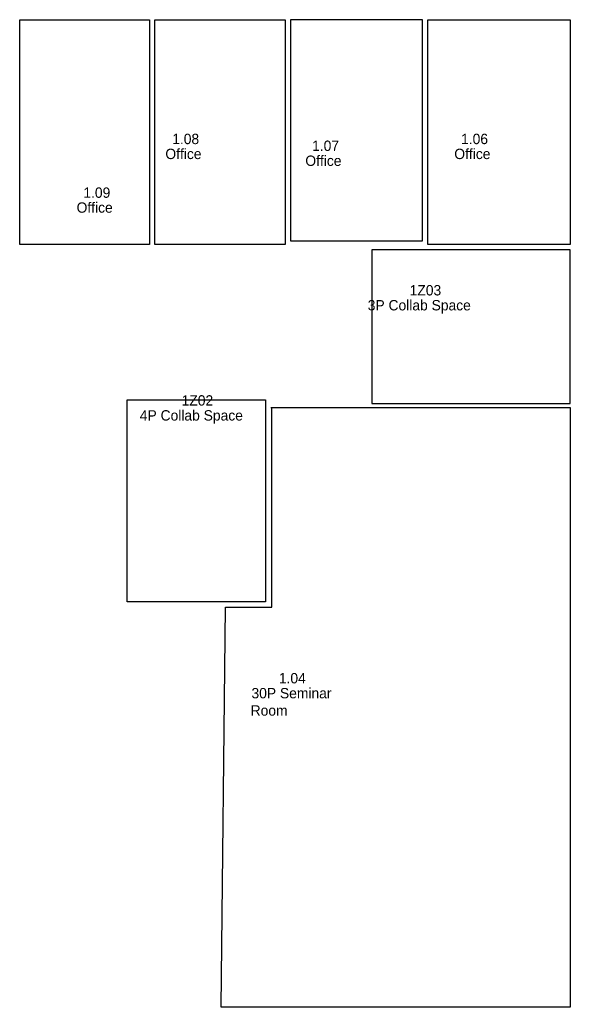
# Model space of a CAD drawing. Header units: millimetres. Extents: x 89863 to 339490, y 15177 to 52720.
# Drawn here: x 220099 to 230739, y 15177 to 34245 of the extents above; entities that cross this region are included whole.
import ezdxf

# ---------------------------------------------------------------- set-up
doc = ezdxf.new("R2010")
doc.units = ezdxf.units.MM
doc.layers.add('A-AREA-IDEN', color=7, linetype='Continuous')
doc.layers.add('A-AREA-ROOM', color=7, linetype='Continuous')

msp = doc.modelspace()

# ---------------------------------------------------------------- linework, layer by layer
at = {"layer": 'A-AREA-ROOM'}
for points in [[(220099, 34245), (222606, 34245), (222606, 29907), (220099, 29907)], [(222708, 34245), (225230, 34245), (225230, 29907), (222708, 29907)], [(227885, 34245), (225332, 34245), (225332, 29974), (227885, 29974)], [(227987, 34245), (230739, 34245), (230739, 29907), (227987, 29907)], [(226905, 26837), (230739, 26837), (230739, 29805), (226905, 29805)], [(222174, 26907), (224851, 26907), (224851, 23007), (222174, 23007)]]:
    msp.add_lwpolyline(points, close=True, dxfattribs=at)
msp.add_lwpolyline([(224951, 26755), (230739, 26755), (230739, 15177), (223990, 15177), (224073, 22905), (224973, 22905), (224973, 26755)], dxfattribs=at)

# ---------------------------------------------------------------- texts
at = {"layer": 'A-AREA-IDEN'}
for s, p in [('1.08', (223046, 31844)), ('1.06', (228629, 31844)), ('1.07', (225750, 31712)), ('Office', (222914, 31555)), ('Office', (228498, 31555)), ('Office', (225619, 31423)), ('1.09', (221329, 30807)), ('Office', (221198, 30519)), ('1Z03', (227635, 28922)), ('3P Collab Space', (226825, 28633)), ('1Z02', (223228, 26795)), ('4P Collab Space', (222420, 26506)), ('1.04', (225107, 21431)), ('30P Seminar', (224578, 21142)), ('Room', (224562, 20808))]:
    msp.add_text(s, height=200, dxfattribs=at).set_placement(p)

doc.saveas('drawing.dxf')
